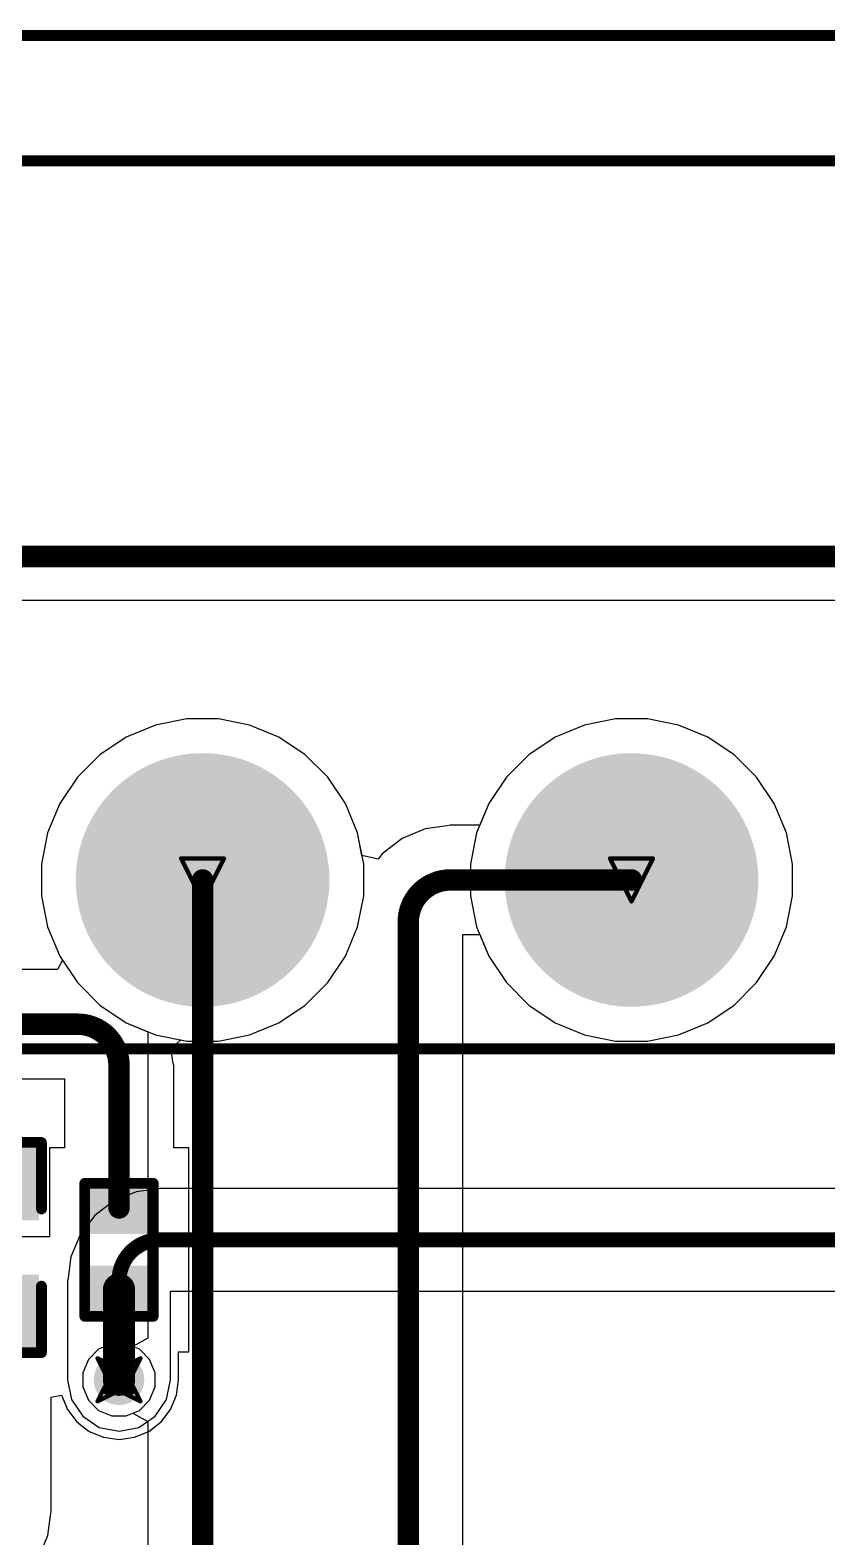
# Model space of a CAD drawing. Header units: inches. Extents: x -2 to 5376, y -4 to 5426.
# Drawn here: x 47.64 to 57.08, y 84.9 to 102.74 of the extents above; entities that cross this region are included whole.
import ezdxf

# ---------------------------------------------------------------- set-up
doc = ezdxf.new("R2010")
doc.units = ezdxf.units.IN
for name, color, linetype in [('Board Outline', 216, 'Continuous'), ('Bottom Layer', 5, 'Continuous'), ('Bottom Solder', 6, 'Continuous'), ('Drill Drawing', 1, 'Continuous'), ('Layer 1', 16, 'Continuous'), ('Layer 2', 76, 'Continuous'), ('Multi-Layer', 9, 'Continuous'), ('Pad Holes', 156, 'Continuous'), ('Top Layer', 1, 'Continuous'), ('Top Overlay', 2, 'Continuous'), ('Top Paste', 8, 'Continuous'), ('Top Solder', 216, 'Continuous'), ('Via Holes', 16, 'Continuous')]:
    doc.layers.add(name, color=color, linetype=linetype)

# ---------------------------------------------------------------- blocks, each defined once
blk = doc.blocks.new('R___0402_80')
at = {"layer": 'Top Layer'}
for points in [[(-0.699, -0.318), (-0.699, 0.318), (-0.241, 0.318), (-0.241, -0.318)], [(0.241, -0.318), (0.241, 0.318), (0.699, 0.318), (0.699, -0.318)]]:
    blk.add_hatch(color=1, dxfattribs=at).paths.add_polyline_path(points)
at = {"layer": 'Top Paste'}
for points in [[(-0.699, -0.318), (-0.699, 0.318), (-0.241, 0.318), (-0.241, -0.318)], [(0.241, -0.318), (0.241, 0.318), (0.699, 0.318), (0.699, -0.318)]]:
    blk.add_hatch(color=8, dxfattribs=at).paths.add_polyline_path(points)
at = {"layer": 'Top Solder'}
for points in [[(-0.754, -0.373), (-0.754, 0.373), (-0.186, 0.373), (-0.186, -0.373)], [(0.186, -0.373), (0.186, 0.373), (0.754, 0.373), (0.754, -0.373)]]:
    blk.add_hatch(color=216, dxfattribs=at).paths.add_polyline_path(points)
at = {"layer": 'Top Overlay'}
for points in [[(-0.787, 0.406, 0.127, 0.127, 0), (0.787, 0.406, 0.127, 0.127, 0)], [(-0.787, 0.406, 0.127, 0.127, 0), (-0.787, -0.406, 0.127, 0.127, 0)], [(0.787, 0.406, 0.127, 0.127, 0), (0.787, -0.406, 0.127, 0.127, 0)], [(-0.787, -0.406, 0.127, 0.127, 0), (0.787, -0.406, 0.127, 0.127, 0)], [(-0.813, -0.432, 0.00323, 0.00323, 0), (0.813, -0.432, 0.00323, 0.00323, 0)]]:
    blk.add_lwpolyline(points, format="xyseb", dxfattribs=at)
for points in [[(-0.819, 0.406, 0.0635, 0.0635, 1), (-0.756, 0.406, 0.0635, 0.0635, 1)], [(-0.819, 0.406, 0.0635, 0.0635, 1), (-0.756, 0.406, 0.0635, 0.0635, 1)], [(0.756, 0.406, 0.0635, 0.0635, 1), (0.819, 0.406, 0.0635, 0.0635, 1)], [(0.756, 0.406, 0.0635, 0.0635, 1), (0.819, 0.406, 0.0635, 0.0635, 1)], [(-0.819, -0.406, 0.0635, 0.0635, 1), (-0.756, -0.406, 0.0635, 0.0635, 1)], [(-0.819, -0.406, 0.0635, 0.0635, 1), (-0.756, -0.406, 0.0635, 0.0635, 1)], [(0.756, -0.406, 0.0635, 0.0635, 1), (0.819, -0.406, 0.0635, 0.0635, 1)], [(0.756, -0.406, 0.0635, 0.0635, 1), (0.819, -0.406, 0.0635, 0.0635, 1)], [(-0.814, -0.432, 0.00161, 0.00161, 1), (-0.812, -0.432, 0.00161, 0.00161, 1)], [(0.812, -0.432, 0.00161, 0.00161, 1), (0.814, -0.432, 0.00161, 0.00161, 1)]]:
    blk.add_lwpolyline(points, format="xyseb", close=True, dxfattribs=at)
blk = doc.blocks.new('C___0603_96')
at = {"layer": 'Top Layer'}
for points in [[(-0.381, 0.445), (-0.381, -0.445), (-1.143, -0.445), (-1.143, 0.445)], [(1.143, 0.445), (1.143, -0.445), (0.381, -0.445), (0.381, 0.445)]]:
    blk.add_hatch(color=1, dxfattribs=at).paths.add_polyline_path(points)
at = {"layer": 'Top Paste'}
for points in [[(-0.381, 0.445), (-0.381, -0.445), (-1.143, -0.445), (-1.143, 0.445)], [(1.143, 0.445), (1.143, -0.445), (0.381, -0.445), (0.381, 0.445)]]:
    blk.add_hatch(color=8, dxfattribs=at).paths.add_polyline_path(points)
at = {"layer": 'Top Solder'}
for points in [[(-0.321, 0.504), (-0.321, -0.504), (-1.203, -0.504), (-1.203, 0.504)], [(1.203, 0.504), (1.203, -0.504), (0.321, -0.504), (0.321, 0.504)]]:
    blk.add_hatch(color=216, dxfattribs=at).paths.add_polyline_path(points)
at = {"layer": 'Top Overlay'}
for points in [[(-1.245, -0.533, 0.127, 0.127, 0), (-1.245, 0.533, 0.127, 0.127, 0)], [(-0.457, 0.533, 0.127, 0.127, 0), (-1.245, 0.533, 0.127, 0.127, 0)], [(1.245, 0.533, 0.127, 0.127, 0), (0.457, 0.533, 0.127, 0.127, 0)], [(1.245, -0.533, 0.127, 0.127, 0), (1.245, 0.533, 0.127, 0.127, 0)], [(-0.457, -0.533, 0.127, 0.127, 0), (-1.245, -0.533, 0.127, 0.127, 0)], [(1.245, -0.533, 0.127, 0.127, 0), (0.457, -0.533, 0.127, 0.127, 0)]]:
    blk.add_lwpolyline(points, format="xyseb", dxfattribs=at)
for points in [[(-1.276, 0.533, 0.0635, 0.0635, 1), (-1.213, 0.533, 0.0635, 0.0635, 1)], [(-1.276, 0.533, 0.0635, 0.0635, 1), (-1.213, 0.533, 0.0635, 0.0635, 1)], [(-0.489, 0.533, 0.0635, 0.0635, 1), (-0.425, 0.533, 0.0635, 0.0635, 1)], [(0.425, 0.533, 0.0635, 0.0635, 1), (0.489, 0.533, 0.0635, 0.0635, 1)], [(1.213, 0.533, 0.0635, 0.0635, 1), (1.276, 0.533, 0.0635, 0.0635, 1)], [(1.213, 0.533, 0.0635, 0.0635, 1), (1.276, 0.533, 0.0635, 0.0635, 1)], [(-1.276, -0.533, 0.0635, 0.0635, 1), (-1.213, -0.533, 0.0635, 0.0635, 1)], [(-1.276, -0.533, 0.0635, 0.0635, 1), (-1.213, -0.533, 0.0635, 0.0635, 1)], [(-0.489, -0.533, 0.0635, 0.0635, 1), (-0.425, -0.533, 0.0635, 0.0635, 1)], [(0.425, -0.533, 0.0635, 0.0635, 1), (0.489, -0.533, 0.0635, 0.0635, 1)], [(1.213, -0.533, 0.0635, 0.0635, 1), (1.276, -0.533, 0.0635, 0.0635, 1)], [(1.213, -0.533, 0.0635, 0.0635, 1), (1.276, -0.533, 0.0635, 0.0635, 1)]]:
    blk.add_lwpolyline(points, format="xyseb", close=True, dxfattribs=at)
blk = doc.blocks.new('DB2ERM_5_08_12P_GN_128')
at = {"layer": 'Bottom Layer'}
h = blk.add_hatch(color=5, dxfattribs=at)
edge = h.paths.add_edge_path()
edge.add_arc((12.7, 0), 1.4, 0, 360)
h = blk.add_hatch(color=5, dxfattribs=at)
edge = h.paths.add_edge_path()
edge.add_arc((17.78, 0), 1.4, 0, 360)
at = {"layer": 'Bottom Solder'}
h = blk.add_hatch(color=6, dxfattribs=at)
edge = h.paths.add_edge_path()
edge.add_arc((12.7, 0), 1.502, 0, 360)
h = blk.add_hatch(color=6, dxfattribs=at)
edge = h.paths.add_edge_path()
edge.add_arc((17.78, 0), 1.502, 0, 360)
at = {"layer": 'Layer 1'}
h = blk.add_hatch(color=16, dxfattribs=at)
edge = h.paths.add_edge_path()
edge.add_arc((12.7, 0), 1.4, 0, 360)
h = blk.add_hatch(color=16, dxfattribs=at)
edge = h.paths.add_edge_path()
edge.add_arc((17.78, 0), 1.4, 0, 360)
at = {"layer": 'Layer 2'}
h = blk.add_hatch(color=76, dxfattribs=at)
edge = h.paths.add_edge_path()
edge.add_arc((12.7, 0), 1.4, 0, 360)
h = blk.add_hatch(color=76, dxfattribs=at)
edge = h.paths.add_edge_path()
edge.add_arc((17.78, 0), 1.4, 0, 360)
at = {"layer": 'Multi-Layer'}
h = blk.add_hatch(color=9, dxfattribs=at)
edge = h.paths.add_edge_path()
edge.add_arc((12.7, 0), 1.4, 0, 360)
h = blk.add_hatch(color=9, dxfattribs=at)
edge = h.paths.add_edge_path()
edge.add_arc((17.78, 0), 1.4, 0, 360)
at = {"layer": 'Pad Holes'}
h = blk.add_hatch(color=7, dxfattribs=at)
edge = h.paths.add_edge_path()
edge.add_arc((12.7, 0), 0.95, 0, 360)
h = blk.add_hatch(color=7, dxfattribs=at)
edge = h.paths.add_edge_path()
edge.add_arc((17.78, 0), 0.95, 0, 360)
at = {"layer": 'Top Layer'}
h = blk.add_hatch(color=1, dxfattribs=at)
edge = h.paths.add_edge_path()
edge.add_arc((12.7, 0), 1.4, 0, 360)
h = blk.add_hatch(color=1, dxfattribs=at)
edge = h.paths.add_edge_path()
edge.add_arc((17.78, 0), 1.4, 0, 360)
at = {"layer": 'Top Solder'}
h = blk.add_hatch(color=216, dxfattribs=at)
edge = h.paths.add_edge_path()
edge.add_arc((12.7, 0), 1.502, 0, 360)
h = blk.add_hatch(color=216, dxfattribs=at)
edge = h.paths.add_edge_path()
edge.add_arc((17.78, 0), 1.502, 0, 360)
at = {"layer": 'Top Overlay'}
for points in [[(35.636, 2, 0.127, 0.127, 0), (-35.636, 2, 0.127, 0.127, 0)], [(30.48, -8.516, 0.127, 0.127, 0), (-30.48, -8.516, 0.127, 0.127, 0)], [(35.636, -10, 0.127, 0.127, 0), (-35.636, -10, 0.127, 0.127, 0)]]:
    blk.add_lwpolyline(points, format="xyseb", dxfattribs=at)

msp = doc.modelspace()

# ---------------------------------------------------------------- hatches: boundary and pattern name
at = {"layer": 'Bottom Layer'}
h = msp.add_hatch(color=5, dxfattribs=at)
edge = h.paths.add_edge_path()
edge.add_arc((48.695, 86.76), 0.3, 0, 360)
at = {"layer": 'Layer 1'}
h = msp.add_hatch(color=16, dxfattribs=at)
edge = h.paths.add_edge_path()
edge.add_arc((48.695, 86.76), 0.3, 0, 360)
at = {"layer": 'Layer 2'}
h = msp.add_hatch(color=76, dxfattribs=at)
edge = h.paths.add_edge_path()
edge.add_arc((48.695, 86.76), 0.3, 0, 360)
at = {"layer": 'Top Layer'}
h = msp.add_hatch(color=1, dxfattribs=at)
edge = h.paths.add_edge_path()
edge.add_arc((48.695, 86.76), 0.3, 0, 360)
at = {"layer": 'Via Holes'}
h = msp.add_hatch(color=7, dxfattribs=at)
edge = h.paths.add_edge_path()
edge.add_arc((48.695, 86.76), 0.15, 0, 360)

# ---------------------------------------------------------------- linework, layer by layer
at = {"layer": 'Board Outline'}
msp.add_lwpolyline([(1.478, 96.509, 0.254, 0.254, 0), (135.382, 96.509, 0.254, 0.254, 0)], format="xyseb", dxfattribs=at)
at = {"layer": 'Bottom Layer'}
for p, q in [((29.972, 95.991), (109.054, 95.991)), ((49.497, 94.587), (49.128, 94.514)), ((49.873, 94.587), (49.497, 94.587)), ((50.242, 94.514), (49.873, 94.587)), ((54.577, 94.587), (54.208, 94.514)), ((54.953, 94.587), (54.577, 94.587)), ((55.322, 94.514), (54.953, 94.587)), ((49.128, 94.514), (48.781, 94.37)), ((50.589, 94.37), (50.242, 94.514)), ((54.208, 94.514), (53.861, 94.37)), ((55.669, 94.37), (55.322, 94.514)), ((48.781, 94.37), (48.469, 94.161)), ((50.901, 94.161), (50.589, 94.37)), ((53.861, 94.37), (53.549, 94.161)), ((55.981, 94.161), (55.669, 94.37)), ((48.469, 94.161), (48.203, 93.896)), ((51.167, 93.896), (50.901, 94.161)), ((53.549, 94.161), (53.283, 93.896)), ((56.247, 93.896), (55.981, 94.161)), ((48.203, 93.896), (47.994, 93.583)), ((51.376, 93.583), (51.167, 93.896)), ((53.283, 93.896), (53.074, 93.583)), ((56.456, 93.583), (56.247, 93.896)), ((47.994, 93.583), (47.85, 93.236)), ((51.52, 93.236), (51.376, 93.583)), ((53.074, 93.583), (52.968, 93.327)), ((56.6, 93.236), (56.456, 93.583)), ((52.58, 93.319), (52.323, 93.285)), ((52.619, 93.327), (52.58, 93.319)), ((52.968, 93.327), (52.619, 93.327)), ((47.85, 93.236), (47.777, 92.867)), ((51.572, 92.97), (51.52, 93.236)), ((52.048, 93.171), (51.811, 92.989)), ((52.323, 93.285), (52.048, 93.171)), ((56.673, 92.867), (56.6, 93.236)), ((51.763, 92.926), (51.572, 92.97)), ((51.811, 92.989), (51.763, 92.926)), ((47.777, 92.867), (47.777, 92.491)), ((56.673, 92.491), (56.673, 92.867)), ((47.777, 92.491), (47.85, 92.123)), ((56.6, 92.123), (56.673, 92.491)), ((47.85, 92.123), (47.994, 91.775)), ((56.456, 91.775), (56.6, 92.123)), ((52.768, 83.109), (52.768, 92.032)), ((52.768, 92.032), (52.968, 92.032)), ((52.968, 92.032), (53.074, 91.775)), ((47.994, 91.775), (48.203, 91.463)), ((53.074, 91.775), (53.283, 91.463)), ((56.247, 91.463), (56.456, 91.775)), ((48.203, 91.463), (48.469, 91.197)), ((53.283, 91.463), (53.549, 91.197)), ((55.981, 91.197), (56.247, 91.463)), ((48.469, 91.197), (48.781, 90.988)), ((53.549, 91.197), (53.861, 90.988)), ((55.669, 90.988), (55.981, 91.197)), ((48.781, 90.988), (49.038, 90.882)), ((49.038, 90.882), (49.038, 87.253)), ((53.861, 90.988), (54.208, 90.845)), ((54.208, 90.845), (54.577, 90.771)), ((54.953, 90.771), (55.322, 90.845)), ((55.322, 90.845), (55.669, 90.988)), ((54.577, 90.771), (54.953, 90.771)), ((49.038, 87.253), (48.86, 87.153)), ((48.453, 87.122), (48.333, 87.001)), ((48.61, 87.187), (48.453, 87.122)), ((48.78, 87.187), (48.61, 87.187)), ((48.86, 87.153), (48.78, 87.187)), ((48.333, 87.001), (48.268, 86.844)), ((48.268, 86.844), (48.268, 86.675)), ((48.268, 86.675), (48.333, 86.518)), ((48.333, 86.518), (48.453, 86.398)), ((48.453, 86.398), (48.61, 86.333)), ((48.78, 86.333), (48.86, 86.366)), ((48.86, 86.366), (49.038, 86.266)), ((48.61, 86.333), (48.78, 86.333)), ((49.038, 86.266), (49.038, 83.109))]:
    msp.add_line(p, q, dxfattribs=at)
for points in [[(49.685, 82.341, 0.254, 0.254, 0), (49.685, 92.679, 0.254, 0.254, 0)], [(52.121, 92.181, 0.254, 0.254, -0.414214), (52.619, 92.679, 0.254, 0.254, 0)], [(52.619, 92.679, 0.254, 0.254, 0), (54.765, 92.679, 0.254, 0.254, 0)], [(52.121, 81.89, 0.254, 0.254, 0), (52.121, 92.181, 0.254, 0.254, 0)]]:
    msp.add_lwpolyline(points, format="xyseb", dxfattribs=at)
for points in [[(49.622, 92.679, 0.127, 0.127, 1), (49.749, 92.679, 0.127, 0.127, 1)], [(52.556, 92.679, 0.127, 0.127, 1), (52.683, 92.679, 0.127, 0.127, 1)], [(52.556, 92.679, 0.127, 0.127, 1), (52.683, 92.679, 0.127, 0.127, 1)], [(54.702, 92.679, 0.127, 0.127, 1), (54.829, 92.679, 0.127, 0.127, 1)], [(52.057, 92.181, 0.127, 0.127, 1), (52.184, 92.181, 0.127, 0.127, 1)], [(52.057, 92.181, 0.127, 0.127, 1), (52.184, 92.181, 0.127, 0.127, 1)]]:
    msp.add_lwpolyline(points, format="xyseb", close=True, dxfattribs=at)
at = {"layer": 'Drill Drawing'}
for points in [[(49.431, 92.933, 0.0508, 0.0508, 0), (49.939, 92.933, 0.0508, 0.0508, 0)], [(49.431, 92.933, 0.0508, 0.0508, 0), (49.685, 92.425, 0.0508, 0.0508, 0)], [(49.685, 92.425, 0.0508, 0.0508, 0), (49.939, 92.933, 0.0508, 0.0508, 0)], [(54.511, 92.933, 0.0508, 0.0508, 0), (55.019, 92.933, 0.0508, 0.0508, 0)], [(54.511, 92.933, 0.0508, 0.0508, 0), (54.765, 92.425, 0.0508, 0.0508, 0)], [(54.765, 92.425, 0.0508, 0.0508, 0), (55.019, 92.933, 0.0508, 0.0508, 0)], [(48.441, 87.014, 0.0508, 0.0508, 0), (48.695, 86.887, 0.0508, 0.0508, 0)], [(48.441, 87.014, 0.0508, 0.0508, 0), (48.568, 86.76, 0.0508, 0.0508, 0)], [(48.543, 86.912, 0.0508, 0.0508, 0), (48.695, 86.836, 0.0508, 0.0508, 0)], [(48.543, 86.912, 0.0508, 0.0508, 0), (48.619, 86.76, 0.0508, 0.0508, 0)], [(48.695, 86.887, 0.0508, 0.0508, 0), (48.949, 87.014, 0.0508, 0.0508, 0)], [(48.695, 86.836, 0.0508, 0.0508, 0), (48.847, 86.912, 0.0508, 0.0508, 0)], [(48.771, 86.76, 0.0508, 0.0508, 0), (48.847, 86.912, 0.0508, 0.0508, 0)], [(48.822, 86.76, 0.0508, 0.0508, 0), (48.949, 87.014, 0.0508, 0.0508, 0)], [(48.441, 86.506, 0.0508, 0.0508, 0), (48.568, 86.76, 0.0508, 0.0508, 0)], [(48.543, 86.607, 0.0508, 0.0508, 0), (48.619, 86.76, 0.0508, 0.0508, 0)], [(48.771, 86.76, 0.0508, 0.0508, 0), (48.847, 86.607, 0.0508, 0.0508, 0)], [(48.822, 86.76, 0.0508, 0.0508, 0), (48.949, 86.506, 0.0508, 0.0508, 0)], [(48.441, 86.506, 0.0508, 0.0508, 0), (48.695, 86.633, 0.0508, 0.0508, 0)], [(48.543, 86.607, 0.0508, 0.0508, 0), (48.695, 86.683, 0.0508, 0.0508, 0)], [(48.695, 86.683, 0.0508, 0.0508, 0), (48.847, 86.607, 0.0508, 0.0508, 0)], [(48.695, 86.633, 0.0508, 0.0508, 0), (48.949, 86.506, 0.0508, 0.0508, 0)]]:
    msp.add_lwpolyline(points, format="xyseb", dxfattribs=at)
for points in [[(49.418, 92.933, 0.0254, 0.0254, 1), (49.444, 92.933, 0.0254, 0.0254, 1)], [(49.418, 92.933, 0.0254, 0.0254, 1), (49.444, 92.933, 0.0254, 0.0254, 1)], [(49.926, 92.933, 0.0254, 0.0254, 1), (49.952, 92.933, 0.0254, 0.0254, 1)], [(49.926, 92.933, 0.0254, 0.0254, 1), (49.952, 92.933, 0.0254, 0.0254, 1)], [(54.498, 92.933, 0.0254, 0.0254, 1), (54.524, 92.933, 0.0254, 0.0254, 1)], [(54.498, 92.933, 0.0254, 0.0254, 1), (54.524, 92.933, 0.0254, 0.0254, 1)], [(55.006, 92.933, 0.0254, 0.0254, 1), (55.032, 92.933, 0.0254, 0.0254, 1)], [(55.006, 92.933, 0.0254, 0.0254, 1), (55.032, 92.933, 0.0254, 0.0254, 1)], [(49.672, 92.425, 0.0254, 0.0254, 1), (49.698, 92.425, 0.0254, 0.0254, 1)], [(49.672, 92.425, 0.0254, 0.0254, 1), (49.698, 92.425, 0.0254, 0.0254, 1)], [(54.752, 92.425, 0.0254, 0.0254, 1), (54.778, 92.425, 0.0254, 0.0254, 1)], [(54.752, 92.425, 0.0254, 0.0254, 1), (54.778, 92.425, 0.0254, 0.0254, 1)], [(48.428, 87.014, 0.0254, 0.0254, 1), (48.454, 87.014, 0.0254, 0.0254, 1)], [(48.428, 87.014, 0.0254, 0.0254, 1), (48.454, 87.014, 0.0254, 0.0254, 1)], [(48.53, 86.912, 0.0254, 0.0254, 1), (48.555, 86.912, 0.0254, 0.0254, 1)], [(48.53, 86.912, 0.0254, 0.0254, 1), (48.555, 86.912, 0.0254, 0.0254, 1)], [(48.682, 86.887, 0.0254, 0.0254, 1), (48.708, 86.887, 0.0254, 0.0254, 1)], [(48.682, 86.887, 0.0254, 0.0254, 1), (48.708, 86.887, 0.0254, 0.0254, 1)], [(48.835, 86.912, 0.0254, 0.0254, 1), (48.86, 86.912, 0.0254, 0.0254, 1)], [(48.835, 86.912, 0.0254, 0.0254, 1), (48.86, 86.912, 0.0254, 0.0254, 1)], [(48.936, 87.014, 0.0254, 0.0254, 1), (48.962, 87.014, 0.0254, 0.0254, 1)], [(48.936, 87.014, 0.0254, 0.0254, 1), (48.962, 87.014, 0.0254, 0.0254, 1)], [(48.555, 86.76, 0.0254, 0.0254, 1), (48.581, 86.76, 0.0254, 0.0254, 1)], [(48.555, 86.76, 0.0254, 0.0254, 1), (48.581, 86.76, 0.0254, 0.0254, 1)], [(48.606, 86.76, 0.0254, 0.0254, 1), (48.632, 86.76, 0.0254, 0.0254, 1)], [(48.606, 86.76, 0.0254, 0.0254, 1), (48.632, 86.76, 0.0254, 0.0254, 1)], [(48.682, 86.836, 0.0254, 0.0254, 1), (48.708, 86.836, 0.0254, 0.0254, 1)], [(48.682, 86.836, 0.0254, 0.0254, 1), (48.708, 86.836, 0.0254, 0.0254, 1)], [(48.759, 86.76, 0.0254, 0.0254, 1), (48.784, 86.76, 0.0254, 0.0254, 1)], [(48.759, 86.76, 0.0254, 0.0254, 1), (48.784, 86.76, 0.0254, 0.0254, 1)], [(48.809, 86.76, 0.0254, 0.0254, 1), (48.835, 86.76, 0.0254, 0.0254, 1)], [(48.809, 86.76, 0.0254, 0.0254, 1), (48.835, 86.76, 0.0254, 0.0254, 1)], [(48.53, 86.607, 0.0254, 0.0254, 1), (48.555, 86.607, 0.0254, 0.0254, 1)], [(48.53, 86.607, 0.0254, 0.0254, 1), (48.555, 86.607, 0.0254, 0.0254, 1)], [(48.682, 86.683, 0.0254, 0.0254, 1), (48.708, 86.683, 0.0254, 0.0254, 1)], [(48.682, 86.683, 0.0254, 0.0254, 1), (48.708, 86.683, 0.0254, 0.0254, 1)], [(48.682, 86.633, 0.0254, 0.0254, 1), (48.708, 86.633, 0.0254, 0.0254, 1)], [(48.682, 86.633, 0.0254, 0.0254, 1), (48.708, 86.633, 0.0254, 0.0254, 1)], [(48.835, 86.607, 0.0254, 0.0254, 1), (48.86, 86.607, 0.0254, 0.0254, 1)], [(48.835, 86.607, 0.0254, 0.0254, 1), (48.86, 86.607, 0.0254, 0.0254, 1)], [(48.428, 86.506, 0.0254, 0.0254, 1), (48.454, 86.506, 0.0254, 0.0254, 1)], [(48.428, 86.506, 0.0254, 0.0254, 1), (48.454, 86.506, 0.0254, 0.0254, 1)], [(48.936, 86.506, 0.0254, 0.0254, 1), (48.962, 86.506, 0.0254, 0.0254, 1)], [(48.936, 86.506, 0.0254, 0.0254, 1), (48.962, 86.506, 0.0254, 0.0254, 1)]]:
    msp.add_lwpolyline(points, format="xyseb", close=True, dxfattribs=at)
at = {"layer": 'Layer 1'}
for p, q in [((3.797, 95.991), (109.054, 95.991)), ((49.497, 94.587), (49.128, 94.514)), ((49.873, 94.587), (49.497, 94.587)), ((50.242, 94.514), (49.873, 94.587)), ((54.577, 94.587), (54.208, 94.514)), ((54.953, 94.587), (54.577, 94.587)), ((55.322, 94.514), (54.953, 94.587)), ((49.128, 94.514), (48.781, 94.37)), ((50.589, 94.37), (50.242, 94.514)), ((54.208, 94.514), (53.861, 94.37)), ((55.669, 94.37), (55.322, 94.514)), ((48.781, 94.37), (48.469, 94.161)), ((50.901, 94.161), (50.589, 94.37)), ((53.861, 94.37), (53.549, 94.161)), ((55.981, 94.161), (55.669, 94.37)), ((48.469, 94.161), (48.203, 93.896)), ((51.167, 93.896), (50.901, 94.161)), ((53.549, 94.161), (53.283, 93.896)), ((56.247, 93.896), (55.981, 94.161)), ((48.203, 93.896), (47.994, 93.583)), ((51.376, 93.583), (51.167, 93.896)), ((53.283, 93.896), (53.074, 93.583)), ((56.456, 93.583), (56.247, 93.896)), ((47.994, 93.583), (47.85, 93.236)), ((51.52, 93.236), (51.376, 93.583)), ((53.074, 93.583), (52.93, 93.236)), ((56.6, 93.236), (56.456, 93.583)), ((47.85, 93.236), (47.777, 92.867)), ((51.593, 92.867), (51.52, 93.236)), ((52.93, 93.236), (52.857, 92.867)), ((56.673, 92.867), (56.6, 93.236)), ((47.777, 92.867), (47.777, 92.491)), ((51.593, 92.491), (51.593, 92.867)), ((52.857, 92.867), (52.857, 92.491)), ((56.673, 92.491), (56.673, 92.867)), ((47.777, 92.491), (47.85, 92.123)), ((51.52, 92.123), (51.593, 92.491)), ((52.857, 92.491), (52.93, 92.123)), ((56.6, 92.123), (56.673, 92.491)), ((47.85, 92.123), (47.994, 91.775)), ((51.376, 91.775), (51.52, 92.123)), ((52.93, 92.123), (53.074, 91.775)), ((56.456, 91.775), (56.6, 92.123)), ((47.994, 91.775), (48.203, 91.463)), ((51.167, 91.463), (51.376, 91.775)), ((53.074, 91.775), (53.283, 91.463)), ((56.247, 91.463), (56.456, 91.775)), ((48.203, 91.463), (48.469, 91.197)), ((50.901, 91.197), (51.167, 91.463)), ((53.283, 91.463), (53.549, 91.197)), ((55.981, 91.197), (56.247, 91.463)), ((48.469, 91.197), (48.781, 90.988)), ((50.589, 90.988), (50.901, 91.197)), ((53.549, 91.197), (53.861, 90.988)), ((55.669, 90.988), (55.981, 91.197)), ((48.781, 90.988), (49.128, 90.845)), ((49.128, 90.845), (49.497, 90.771)), ((49.873, 90.771), (50.242, 90.845)), ((50.242, 90.845), (50.589, 90.988)), ((53.861, 90.988), (54.208, 90.845)), ((54.208, 90.845), (54.577, 90.771)), ((54.953, 90.771), (55.322, 90.845)), ((55.322, 90.845), (55.669, 90.988)), ((49.497, 90.771), (49.873, 90.771)), ((54.577, 90.771), (54.953, 90.771)), ((48.634, 88.878), (48.408, 88.704)), ((48.897, 88.986), (48.634, 88.878)), ((49.144, 89.019), (48.897, 88.986)), ((49.18, 89.026), (49.144, 89.019)), ((104.902, 89.026), (49.18, 89.026)), ((48.408, 88.704), (48.235, 88.478)), ((48.235, 88.478), (48.126, 88.215)), ((48.126, 88.215), (48.093, 87.968)), ((48.093, 87.968), (48.086, 87.933)), ((48.086, 87.933), (48.086, 86.76)), ((49.304, 86.76), (49.304, 87.809)), ((49.304, 87.809), (68.411, 87.809)), ((48.086, 86.76), (48.133, 86.527)), ((49.257, 86.527), (49.304, 86.76)), ((48.133, 86.527), (48.265, 86.329)), ((49.125, 86.329), (49.257, 86.527)), ((48.265, 86.329), (48.462, 86.197)), ((48.462, 86.197), (48.695, 86.151)), ((48.695, 86.151), (48.928, 86.197)), ((48.928, 86.197), (49.125, 86.329))]:
    msp.add_line(p, q, dxfattribs=at)
for points in [[(48.695, 87.933, 0.178, 0.178, -0.414214), (49.18, 88.417, 0.178, 0.178, 0)], [(49.18, 88.417, 0.178, 0.178, 0), (104.902, 88.417, 0.178, 0.178, 0)], [(48.695, 86.76, 0.178, 0.178, 0), (48.695, 87.933, 0.178, 0.178, 0)]]:
    msp.add_lwpolyline(points, format="xyseb", dxfattribs=at)
for points in [[(49.135, 88.417, 0.0889, 0.0889, 1), (49.224, 88.417, 0.0889, 0.0889, 1)], [(49.135, 88.417, 0.0889, 0.0889, 1), (49.224, 88.417, 0.0889, 0.0889, 1)], [(48.651, 87.933, 0.0889, 0.0889, 1), (48.74, 87.933, 0.0889, 0.0889, 1)], [(48.651, 87.933, 0.0889, 0.0889, 1), (48.74, 87.933, 0.0889, 0.0889, 1)], [(48.651, 86.76, 0.0889, 0.0889, 1), (48.74, 86.76, 0.0889, 0.0889, 1)]]:
    msp.add_lwpolyline(points, format="xyseb", close=True, dxfattribs=at)
at = {"layer": 'Layer 2'}
for p, q in [((3.797, 95.991), (109.054, 95.991)), ((49.497, 94.587), (49.128, 94.514)), ((49.873, 94.587), (49.497, 94.587)), ((50.242, 94.514), (49.873, 94.587)), ((54.577, 94.587), (54.208, 94.514)), ((54.953, 94.587), (54.577, 94.587)), ((55.322, 94.514), (54.953, 94.587)), ((49.128, 94.514), (48.781, 94.37)), ((50.589, 94.37), (50.242, 94.514)), ((54.208, 94.514), (53.861, 94.37)), ((55.669, 94.37), (55.322, 94.514)), ((48.781, 94.37), (48.469, 94.161)), ((50.901, 94.161), (50.589, 94.37)), ((53.861, 94.37), (53.549, 94.161)), ((55.981, 94.161), (55.669, 94.37)), ((48.469, 94.161), (48.203, 93.896)), ((51.167, 93.896), (50.901, 94.161)), ((53.549, 94.161), (53.283, 93.896)), ((56.247, 93.896), (55.981, 94.161)), ((48.203, 93.896), (47.994, 93.583)), ((51.376, 93.583), (51.167, 93.896)), ((53.283, 93.896), (53.074, 93.583)), ((56.456, 93.583), (56.247, 93.896)), ((47.994, 93.583), (47.85, 93.236)), ((51.52, 93.236), (51.376, 93.583)), ((53.074, 93.583), (52.93, 93.236)), ((56.6, 93.236), (56.456, 93.583)), ((47.85, 93.236), (47.777, 92.867)), ((51.593, 92.867), (51.52, 93.236)), ((52.93, 93.236), (52.857, 92.867)), ((56.673, 92.867), (56.6, 93.236)), ((47.777, 92.867), (47.777, 92.491)), ((51.593, 92.491), (51.593, 92.867)), ((52.857, 92.867), (52.857, 92.491)), ((56.673, 92.491), (56.673, 92.867)), ((47.777, 92.491), (47.85, 92.123)), ((51.52, 92.123), (51.593, 92.491)), ((52.857, 92.491), (52.93, 92.123)), ((56.6, 92.123), (56.673, 92.491)), ((47.85, 92.123), (47.994, 91.775)), ((51.376, 91.775), (51.52, 92.123)), ((52.93, 92.123), (53.074, 91.775)), ((56.456, 91.775), (56.6, 92.123)), ((47.994, 91.775), (48.203, 91.463)), ((51.167, 91.463), (51.376, 91.775)), ((53.074, 91.775), (53.283, 91.463)), ((56.247, 91.463), (56.456, 91.775)), ((48.203, 91.463), (48.469, 91.197)), ((50.901, 91.197), (51.167, 91.463)), ((53.283, 91.463), (53.549, 91.197)), ((55.981, 91.197), (56.247, 91.463)), ((48.469, 91.197), (48.781, 90.988)), ((50.589, 90.988), (50.901, 91.197)), ((53.549, 91.197), (53.861, 90.988)), ((55.669, 90.988), (55.981, 91.197)), ((48.781, 90.988), (49.128, 90.845)), ((49.128, 90.845), (49.497, 90.771)), ((49.873, 90.771), (50.242, 90.845)), ((50.242, 90.845), (50.589, 90.988)), ((53.861, 90.988), (54.208, 90.845)), ((54.208, 90.845), (54.577, 90.771)), ((54.953, 90.771), (55.322, 90.845)), ((55.322, 90.845), (55.669, 90.988)), ((49.497, 90.771), (49.873, 90.771)), ((54.577, 90.771), (54.953, 90.771)), ((48.453, 87.122), (48.333, 87.001)), ((48.61, 87.187), (48.453, 87.122)), ((48.78, 87.187), (48.61, 87.187)), ((48.937, 87.122), (48.78, 87.187)), ((49.057, 87.001), (48.937, 87.122)), ((48.333, 87.001), (48.268, 86.844)), ((49.122, 86.844), (49.057, 87.001)), ((48.268, 86.844), (48.268, 86.675)), ((49.122, 86.675), (49.122, 86.844)), ((48.268, 86.675), (48.333, 86.518)), ((49.057, 86.518), (49.122, 86.675)), ((48.333, 86.518), (48.453, 86.398)), ((48.453, 86.398), (48.61, 86.333)), ((48.78, 86.333), (48.937, 86.398)), ((48.937, 86.398), (49.057, 86.518)), ((48.61, 86.333), (48.78, 86.333))]:
    msp.add_line(p, q, dxfattribs=at)
at = {"layer": 'Top Layer'}
for p, q in [((24.765, 95.991), (107.265, 95.991)), ((49.497, 94.587), (49.128, 94.514)), ((49.873, 94.587), (49.497, 94.587)), ((50.242, 94.514), (49.873, 94.587)), ((54.577, 94.587), (54.208, 94.514)), ((54.953, 94.587), (54.577, 94.587)), ((55.322, 94.514), (54.953, 94.587)), ((49.128, 94.514), (48.781, 94.37)), ((50.589, 94.37), (50.242, 94.514)), ((54.208, 94.514), (53.861, 94.37)), ((55.669, 94.37), (55.322, 94.514)), ((48.781, 94.37), (48.469, 94.161)), ((50.901, 94.161), (50.589, 94.37)), ((53.861, 94.37), (53.549, 94.161)), ((55.981, 94.161), (55.669, 94.37)), ((48.469, 94.161), (48.203, 93.896)), ((51.167, 93.896), (50.901, 94.161)), ((53.549, 94.161), (53.283, 93.896)), ((56.247, 93.896), (55.981, 94.161)), ((48.203, 93.896), (47.994, 93.583)), ((51.376, 93.583), (51.167, 93.896)), ((53.283, 93.896), (53.074, 93.583)), ((56.456, 93.583), (56.247, 93.896)), ((47.994, 93.583), (47.85, 93.236)), ((51.52, 93.236), (51.376, 93.583)), ((53.074, 93.583), (52.93, 93.236)), ((56.6, 93.236), (56.456, 93.583)), ((47.85, 93.236), (47.777, 92.867)), ((51.593, 92.867), (51.52, 93.236)), ((52.93, 93.236), (52.857, 92.867)), ((56.673, 92.867), (56.6, 93.236)), ((47.777, 92.867), (47.777, 92.491)), ((51.593, 92.491), (51.593, 92.867)), ((52.857, 92.867), (52.857, 92.491)), ((56.673, 92.491), (56.673, 92.867)), ((47.777, 92.491), (47.85, 92.123)), ((51.52, 92.123), (51.593, 92.491)), ((52.857, 92.491), (52.93, 92.123)), ((56.6, 92.123), (56.673, 92.491)), ((47.85, 92.123), (47.994, 91.775)), ((51.376, 91.775), (51.52, 92.123)), ((52.93, 92.123), (53.074, 91.775)), ((56.456, 91.775), (56.6, 92.123)), ((48.024, 91.73), (47.965, 91.618)), ((47.994, 91.775), (48.024, 91.73)), ((51.167, 91.463), (51.376, 91.775)), ((53.074, 91.775), (53.283, 91.463)), ((56.247, 91.463), (56.456, 91.775)), ((47.965, 91.618), (46.344, 91.618)), ((50.901, 91.197), (51.167, 91.463)), ((53.283, 91.463), (53.549, 91.197)), ((55.981, 91.197), (56.247, 91.463)), ((50.589, 90.988), (50.901, 91.197)), ((53.549, 91.197), (53.861, 90.988)), ((55.669, 90.988), (55.981, 91.197)), ((49.873, 90.771), (50.242, 90.845)), ((50.242, 90.845), (50.589, 90.988)), ((53.861, 90.988), (54.208, 90.845)), ((54.208, 90.845), (54.577, 90.771)), ((54.953, 90.771), (55.322, 90.845)), ((55.322, 90.845), (55.669, 90.988)), ((49.314, 90.678), (49.428, 90.785)), ((49.334, 90.523), (49.314, 90.678)), ((49.428, 90.785), (49.497, 90.771)), ((49.497, 90.771), (49.873, 90.771)), ((54.577, 90.771), (54.953, 90.771)), ((49.343, 90.482), (49.334, 90.523)), ((49.343, 89.506), (49.343, 90.482)), ((46.48, 90.323), (48.048, 90.323)), ((48.048, 90.323), (48.048, 89.506)), ((48.048, 89.506), (47.87, 89.506)), ((47.87, 89.506), (47.87, 88.453)), ((49.521, 89.506), (49.343, 89.506)), ((49.521, 88.033), (49.521, 89.506)), ((47.87, 88.453), (46.734, 88.453)), ((49.521, 87.093), (49.521, 88.033)), ((49.4, 86.76), (49.4, 87.093)), ((49.4, 87.093), (49.521, 87.093)), ((49.376, 86.577), (49.4, 86.76)), ((47.891, 86.556), (48.015, 86.577)), ((47.891, 85.2), (47.891, 86.556)), ((48.015, 86.577), (48.085, 86.407)), ((49.305, 86.407), (49.376, 86.577)), ((48.085, 86.407), (48.197, 86.261)), ((49.193, 86.261), (49.305, 86.407)), ((48.197, 86.261), (48.343, 86.149)), ((49.047, 86.149), (49.193, 86.261)), ((48.343, 86.149), (48.513, 86.079)), ((48.513, 86.079), (48.695, 86.055)), ((48.695, 86.055), (48.877, 86.079)), ((48.877, 86.079), (49.047, 86.149)), ((47.851, 84.917), (47.882, 85.154)), ((47.882, 85.154), (47.891, 85.2)), ((47.742, 84.653), (47.851, 84.917))]:
    msp.add_line(p, q, dxfattribs=at)
for points in [[(46.331, 90.971, 0.254, 0.254, 0), (48.207, 90.971, 0.254, 0.254, 0)], [(48.207, 90.971, 0.254, 0.254, -0.414214), (48.695, 90.482, 0.254, 0.254, 0)], [(48.695, 88.795, 0.254, 0.254, 0), (48.695, 90.482, 0.254, 0.254, 0)], [(48.695, 86.76, 0.381, 0.381, 0), (48.695, 87.829, 0.381, 0.381, 0)]]:
    msp.add_lwpolyline(points, format="xyseb", dxfattribs=at)
for points in [[(48.143, 90.971, 0.127, 0.127, 1), (48.27, 90.971, 0.127, 0.127, 1)], [(48.143, 90.971, 0.127, 0.127, 1), (48.27, 90.971, 0.127, 0.127, 1)], [(48.632, 90.482, 0.127, 0.127, 1), (48.759, 90.482, 0.127, 0.127, 1)], [(48.632, 90.482, 0.127, 0.127, 1), (48.759, 90.482, 0.127, 0.127, 1)], [(48.632, 88.795, 0.127, 0.127, 1), (48.759, 88.795, 0.127, 0.127, 1)], [(48.6, 87.829, 0.191, 0.191, 1), (48.79, 87.829, 0.191, 0.191, 1)], [(48.6, 86.76, 0.191, 0.191, 1), (48.79, 86.76, 0.191, 0.191, 1)]]:
    msp.add_lwpolyline(points, format="xyseb", close=True, dxfattribs=at)

# ---------------------------------------------------------------- block references
for name, p, rotation in [('DB2ERM_5_08_12P_GN_128', (67.465, 92.679), 180), ('C___0603_96', (47.244, 88.326), 270), ('R___0402_80', (48.695, 88.299), 90)]:
    msp.add_blockref(name, p, dxfattribs=dict(rotation=rotation))

doc.saveas('drawing.dxf')
